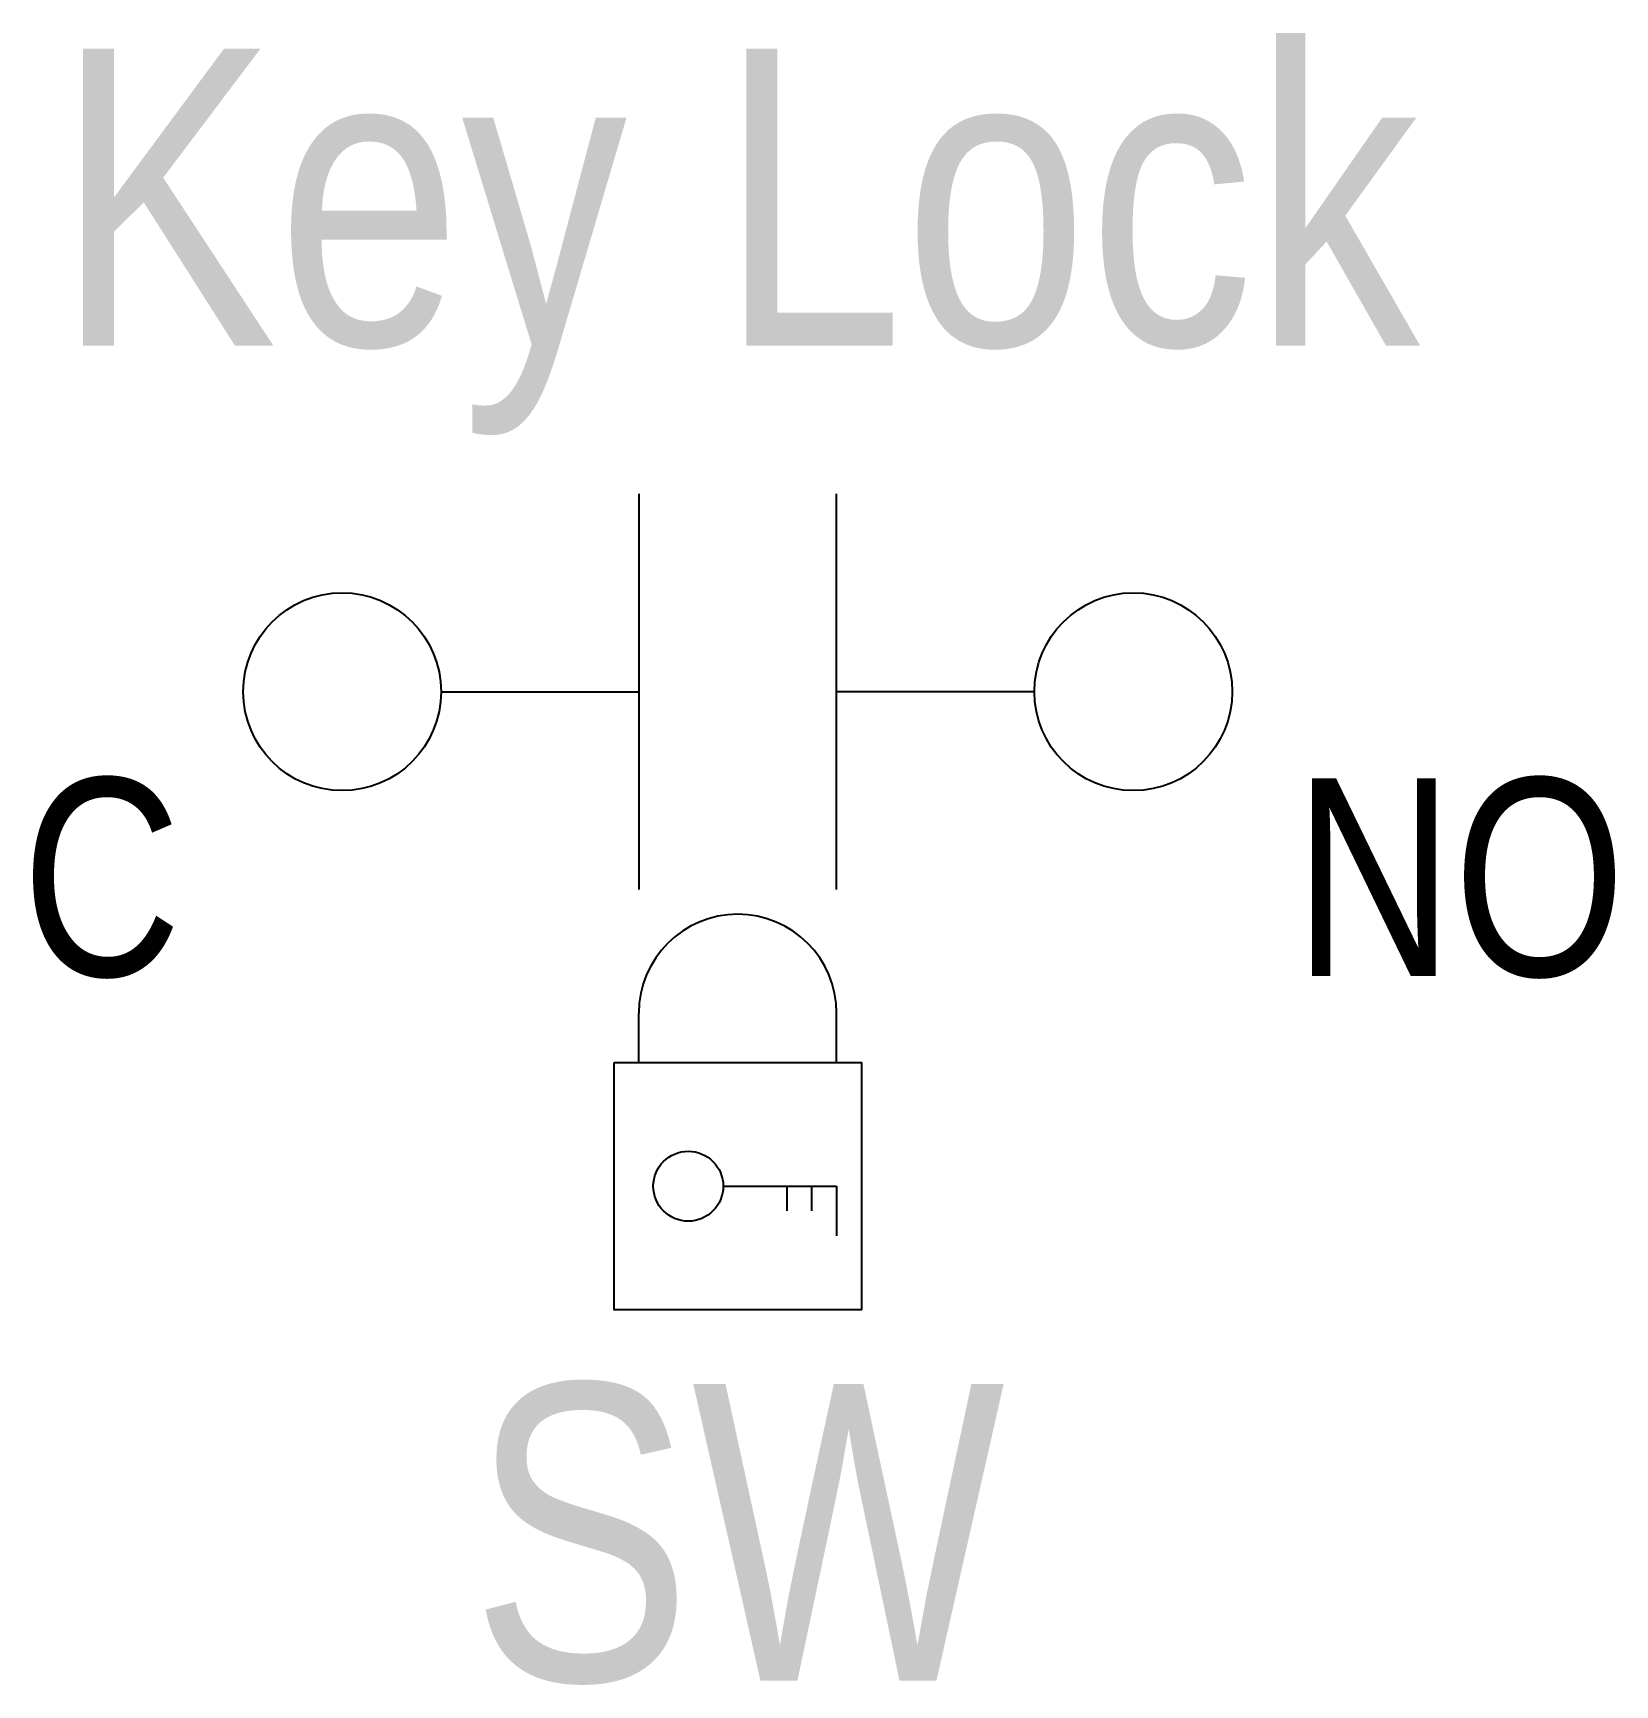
# Model space of a CAD drawing. Header units: inches. Extents: x -1.43 to 1.77, y -2.01 to 1.33.
import ezdxf
from ezdxf.enums import TextEntityAlignment as Align

# ---------------------------------------------------------------- set-up
doc = ezdxf.new("R2010")
doc.units = ezdxf.units.IN
doc.header["$MEASUREMENT"] = 0
for name, color, linetype in [('DESCCHILD', 20, 'Continuous'), ('SYMB', 4, 'Continuous'), ('TAGS', 51, 'Continuous'), ('TEXT', 3, 'Continuous')]:
    doc.layers.add(name, color=color, linetype=linetype)
doc.styles.add('ARIEL', font='arial.ttf', dxfattribs={"width": 0.8, "height": 0.2})

# ---------------------------------------------------------------- blocks, each defined once
blk = doc.blocks.new('KeyLockSw')
at = {"layer": 'SYMB'}
for p, q in [((-0.05, -0.1875), (-0.05, -0.1625)), ((0.05, -0.1875), (0.05, -0.1625)), ((-0.00732, -0.25), (0.05, -0.25)), ((0.025, -0.2625), (0.025, -0.25)), ((0.0375, -0.2625), (0.0375, -0.25)), ((0.05, -0.25), (0.05, -0.275))]:
    blk.add_line(p, q, dxfattribs=at)
for points in [[(-0.05, 0.1), (-0.05, -0.1)], [(0.05, -0.1), (0.05, 0.1)], [(-0.15, 0), (-0.05, 0)], [(0.15, 0), (0.05, 0)]]:
    blk.add_lwpolyline(points, dxfattribs=at)
blk.add_lwpolyline([(-0.0625, -0.1875), (0.0625, -0.1875), (0.0625, -0.3125), (-0.0625, -0.3125)], close=True, dxfattribs=at)
for centre, radius in [((-0.2, 0), 0.05), ((0.2, 0), 0.05), ((-0.025, -0.25), 0.01768)]:
    blk.add_circle(centre, radius, dxfattribs=at)
blk.add_arc((0, -0.1625), 0.05, 0, 180, dxfattribs=at)
at = {"layer": 'DESCCHILD', "style": 'ARIEL', "width": 0.8}
blk.add_attdef('DESC1', text='', height=0.15, dxfattribs=at).set_placement((0, 0.375), align=Align.CENTER)
blk.add_attdef('DESC2', text='', height=0.15, dxfattribs=at).set_placement((0, 0.25), align=Align.MIDDLE_CENTER)
at = {"layer": 'TAGS', "style": 'ARIEL', "width": 0.8}
blk.add_attdef('TAG', text='', height=0.15, dxfattribs=at).set_placement((0, -0.5), align=Align.CENTER)
at = {"layer": 'TEXT', "style": 'ARIEL', "width": 0.8}
blk.add_attdef('TERM01', text='', height=0.1, dxfattribs=at).set_placement((-0.28125, -0.09375), align=Align.MIDDLE_RIGHT)
blk.add_attdef('TERM02', text='', height=0.1, dxfattribs=at).set_placement((0.28125, -0.09375), align=Align.MIDDLE_LEFT)

msp = doc.modelspace()

# ---------------------------------------------------------------- block references
at = {"layer": 'SYMB', "xscale": 4, "yscale": 4, "zscale": 4}
msp.add_blockref('KeyLockSw', (0, 0), dxfattribs=at).add_auto_attribs({'TERM02': 'NO', 'TERM01': 'C', 'DESC2': 'Key Lock', 'TAG': 'SW'})

doc.saveas('drawing.dxf')
